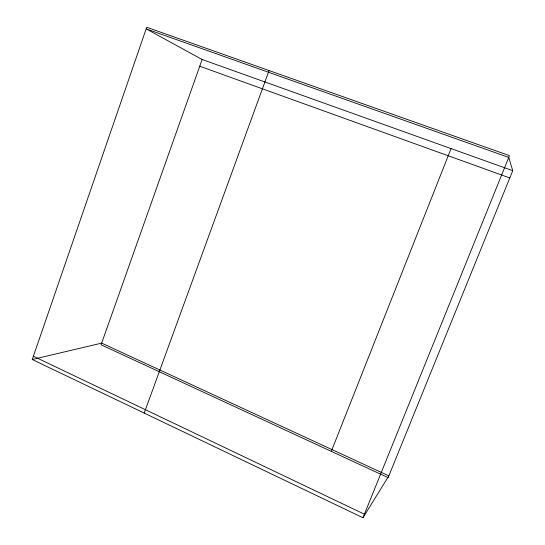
<?xml version="1.0" encoding="UTF-8"?>
<svg xmlns="http://www.w3.org/2000/svg" width="545" height="545" viewBox="0 0 545 545"><rect width="100%" height="100%" fill="white"/><g stroke="black" fill="none" stroke-linecap="round" stroke-linejoin="round"><path stroke-width="0.82" d="M32.25 359.509L146.721 27.25L509.466 155.638L362.963 517.75L32.25 359.509L101.67 343.118L388.851 475.88L362.963 517.75M202.127 59.494L101.077 344.781L388.122 477.658L512.75 170.674L508.744 157.423L146.155 28.878L202.127 59.494L512.75 170.674M144.2 413.076L269.06 70.55M331.305 451.355L451.062 148.594M199.743 66.224L509.8 177.949M33.374 356.239L364.394 514.207"/></g></svg>
